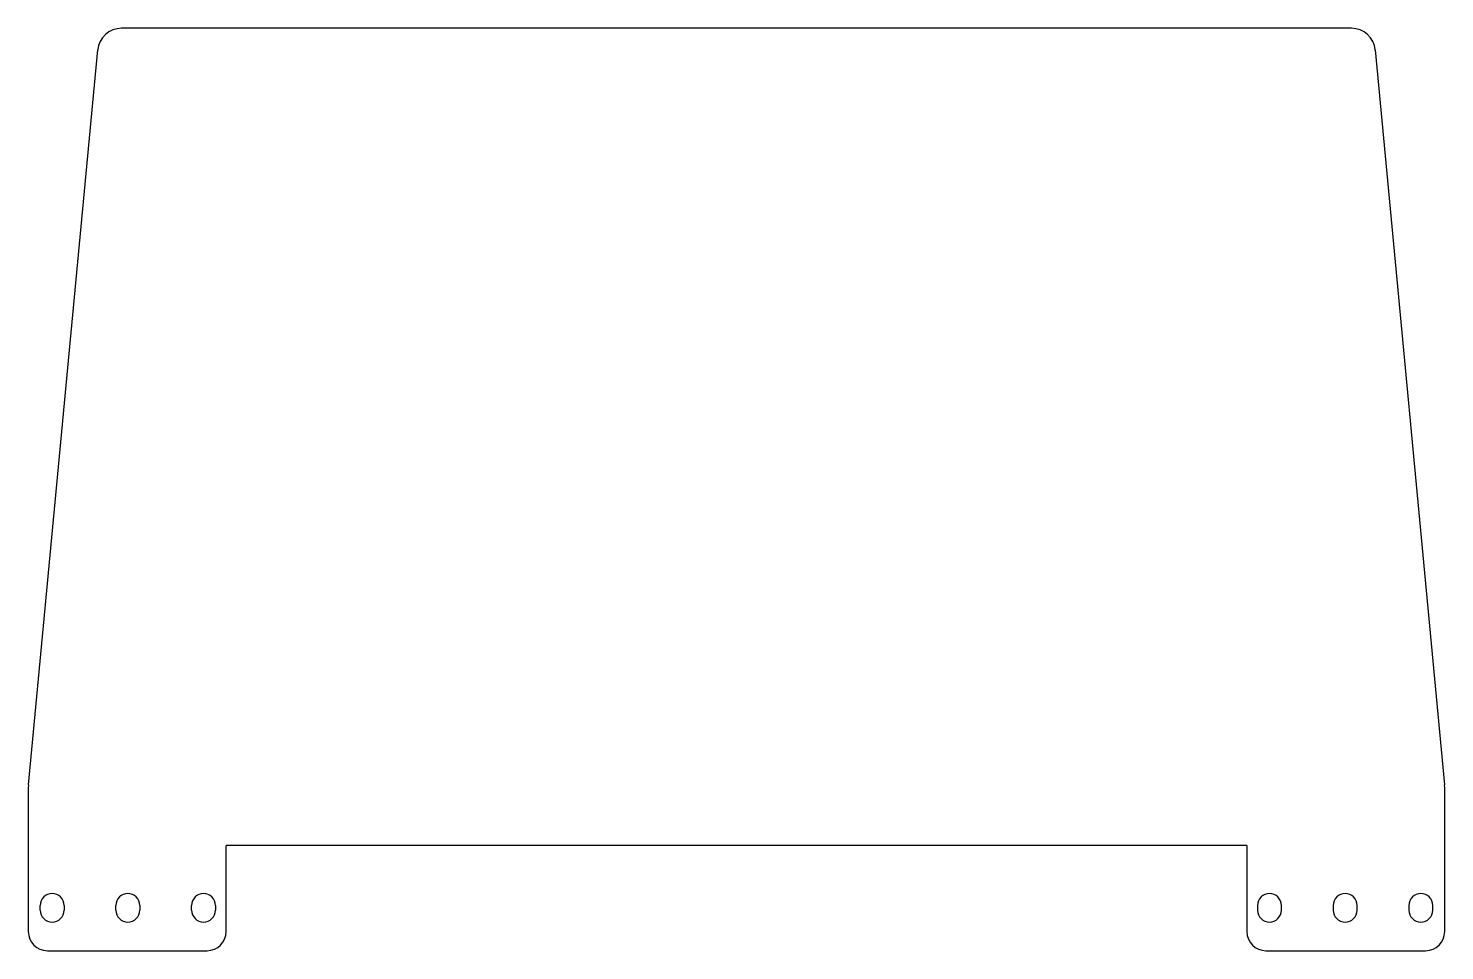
# Model space of a CAD drawing. Header units: millimetres. Extents: x -149 to 149, y -107 to 87.
import ezdxf

# ---------------------------------------------------------------- set-up
doc = ezdxf.new("R2010")
doc.units = ezdxf.units.MM

msp = doc.modelspace()

# ---------------------------------------------------------------- linework, layer by layer
at = {"color": 7, "linetype": 'Continuous', "lineweight": 25}
for p, q in [((129.02, 87), (-129.02, 87)), ((-148.55, -71.77), (-134, 82.47)), ((134, 82.47), (148.55, -71.77)), ((-148.57, -72.24), (-148.57, -102.57)), ((148.57, -102.57), (148.57, -72.24)), ((-107.07, -102.57), (-107.07, -84.5)), ((107.07, -84.5), (-107.07, -84.5)), ((107.07, -84.5), (107.07, -102.57)), ((-146.07, -98.07), (-146.07, -97.07)), ((-141.07, -97.07), (-141.07, -98.07)), ((-130.19, -98.07), (-130.19, -97.07)), ((-125.19, -97.07), (-125.19, -98.07)), ((-114.31, -98.07), (-114.31, -97.07)), ((-109.31, -97.07), (-109.31, -98.07)), ((109.31, -97.07), (109.31, -98.07)), ((114.31, -98.07), (114.31, -97.07)), ((125.19, -97.07), (125.19, -98.07)), ((130.19, -98.07), (130.19, -97.07)), ((141.07, -97.07), (141.07, -98.07)), ((146.07, -98.07), (146.07, -97.07)), ((-144.57, -106.57), (-111.07, -106.57)), ((111.07, -106.57), (144.57, -106.57))]:
    msp.add_line(p, q, dxfattribs=at)
for centre, radius, start, end in [((-129.02, 82), 5, 90, 174.6107), ((129.02, 82), 5, 5.3893, 90), ((-143.57, -72.24), 5, 174.6107, 180), ((143.57, -72.24), 5, 0, 5.3893), ((-143.57, -97.07), 2.5, 0, 180), ((-127.69, -97.07), 2.5, 0, 180), ((-111.81, -97.07), 2.5, 0, 180), ((111.81, -97.07), 2.5, 0, 180), ((127.69, -97.07), 2.5, 0, 180), ((143.57, -97.07), 2.5, 0, 180), ((-143.57, -98.07), 2.5, 180, 0), ((-127.69, -98.07), 2.5, 180, 0), ((-111.81, -98.07), 2.5, 180, 0), ((111.81, -98.07), 2.5, 180, 0), ((127.69, -98.07), 2.5, 180, 0), ((143.57, -98.07), 2.5, 180, 0), ((-144.57, -102.57), 4, 180, 270), ((-111.07, -102.57), 4, 270, 0), ((111.07, -102.57), 4, 180, 270), ((144.57, -102.57), 4, 270, 0)]:
    msp.add_arc(centre, radius, start, end, dxfattribs=at)

doc.saveas('drawing.dxf')
